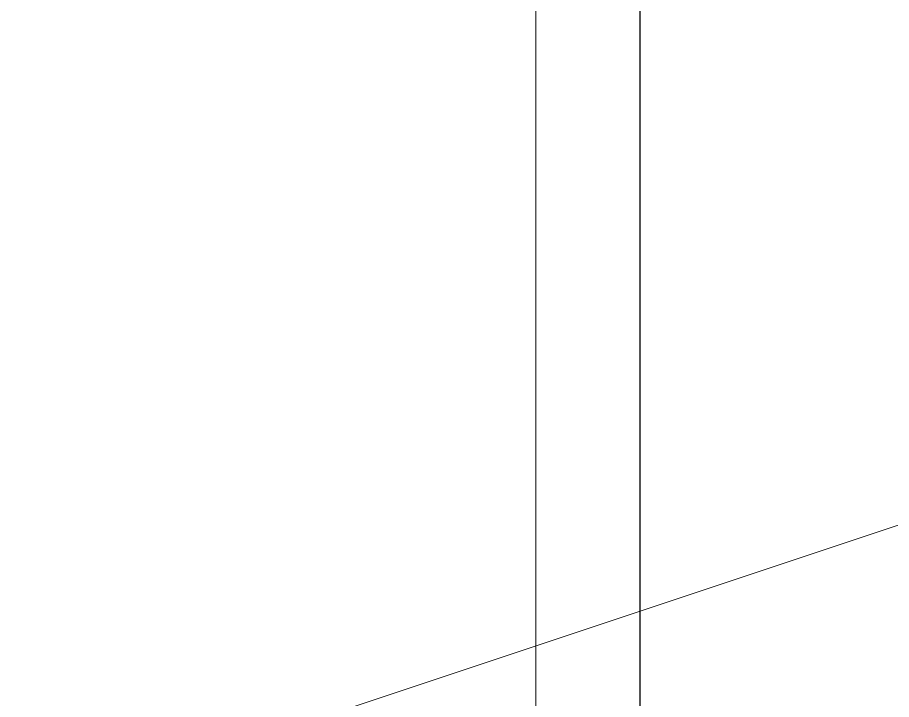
# Model space of a CAD drawing. Header units: inches. Extents: x -10205 to 13964, y -460 to 30702.
# Drawn here: x -2446.66 to -2441.41, y 10013.67 to 10017.76 of the extents above; entities that cross this region are included whole.
import ezdxf

# ---------------------------------------------------------------- set-up
doc = ezdxf.new("R2010")
doc.units = ezdxf.units.IN
doc.header["$MEASUREMENT"] = 0
for name, color, linetype, lineweight in [('A-WALL', 113, 'Continuous', 9), ('A-WALL-8', 113, 'Continuous', 25), ('A-WALL-PATT-5', 111, 'Continuous', 9)]:
    doc.layers.add(name, color=color, linetype=linetype, lineweight=lineweight)

msp = doc.modelspace()

# ---------------------------------------------------------------- hatches: boundary and pattern name
at = {"layer": 'A-WALL-PATT-5'}
h = msp.add_hatch(dxfattribs=at)
h.set_pattern_fill('FP_4', color=256, style=0, pattern_type=2)
h.set_pattern_definition([(216.87, (12.795, 31.987), (95.9612857, 63.9749714), [15.994, -143.942]), (206.565, (31.987, 22.391), (-31.986981, -31.986924), [35.763, -35.763]), (198.435, (31.987, 6.397), (-63.974746, -31.987128), [20.231, -80.922])])
h.paths.add_polyline_path([(-2138.9112, 10012.5894), (-2110.7237, 10012.5894), (-2110.7237, 10018.0894), (-2138.9112, 10018.0894), (-2138.9112, 10012.6894)], flags=0)
h.paths.add_polyline_path([(-2369.3112, 10012.5894), (-2319.5362, 10012.5894), (-2319.5362, 10018.0894), (-2369.3112, 10018.0894), (-2369.3112, 10012.6894)], flags=0)
h.paths.add_polyline_path([(-2847.3737, 10012.5894), (-2791.3362, 10012.5894), (-2791.3362, 10018.0894), (-2868.5112, 10018.0894), (-2868.5112, 10012.5894), (-2850.8737, 10012.5894)], flags=0)
h.paths.add_polyline_path([(-2628.9737, 10012.5894), (-2615.9237, 10012.5894), (-2615.9237, 10018.0894), (-2676.5112, 10018.0894), (-2676.5112, 10012.5894), (-2629.8292, 10012.5894)], flags=0)
h.paths.add_polyline_path([(-2214.9612, 10012.5894), (-2214.9612, 10018.0894), (-2281.5112, 10018.0894), (-2281.5112, 10012.5894), (-2274.9156, 10012.5894)], flags=0)
h.paths.add_polyline_path([(-2945.1237, 10012.5894), (-2906.5362, 10012.5894), (-2906.5362, 10018.0894), (-2936.3737, 10018.0894), (-2936.3737, 10017.7144), (-2964.3737, 10017.7144), (-2964.3737, 10018.0894), (-2978.3737, 10018.0894), (-2978.3737, 10012.5894), (-2964.3737, 10012.5894)], flags=0)
h.paths.add_polyline_path([(-2714.5362, 10012.5894), (-2714.5362, 10018.0894), (-2753.3112, 10018.0894), (-2753.3112, 10012.5894)], flags=0)
h.paths.add_polyline_path([(-2482.6232, 10012.5894), (-2407.3362, 10012.5894), (-2407.3362, 10018.0894), (-2575.9237, 10018.0894), (-2575.9237, 10012.5894), (-2560.5931, 10012.5894)], flags=0)
h.paths.add_polyline_path([(-3214.1112, 10012.5894), (-3213.7362, 10012.5894), (-3213.7362, 10018.0894), (-3214.1112, 10018.0894), (-3214.1112, 10013.5894)], flags=0)
h.paths.add_polyline_path([(-3098.5362, 10012.5894), (-3098.5362, 10018.0894), (-3175.7112, 10018.0894), (-3175.7112, 10012.5894), (-3105.7463, 10012.5894)], flags=0)
h.paths.add_polyline_path([(-3016.3987, 10012.5894), (-3016.3987, 10018.0894), (-3060.5112, 10018.0894), (-3060.5112, 10012.5894)], flags=0)
h.paths.add_polyline_path([(-3305.4237, 10012.5894), (-3252.1362, 10012.5894), (-3252.1362, 10018.0894), (-3310.4987, 10018.0894), (-3310.4987, 10012.5894)], flags=0)
h.paths.add_polyline_path([(-3353.4237, 10012.5894), (-3348.5237, 10012.5894), (-3348.5237, 10018.0894), (-3444.5112, 10018.0894), (-3444.5112, 10012.5894), (-3417.3078, 10012.5894)], flags=0)
h.paths.add_polyline_path([(-3751.5237, 10012.5894), (-3751.3362, 10012.5894), (-3751.3362, 10018.0894), (-3828.2237, 10018.0894), (-3828.2237, 10012.5894)], flags=0)
h.paths.add_polyline_path([(-3713.3112, 10012.5894), (-3712.9362, 10012.5894), (-3712.9362, 10018.0894), (-3713.3112, 10018.0894), (-3713.3112, 10013.5894)], flags=0)
h.paths.add_polyline_path([(-3674.9112, 10012.5894), (-3482.5362, 10012.5894), (-3482.5362, 10018.0894), (-3607.1971, 10018.0894), (-3607.1971, 10017.6421), (-3635.1971, 10017.6421), (-3635.1971, 10018.0894), (-3674.9112, 10018.0894)], flags=0)

# ---------------------------------------------------------------- linework, layer by layer
at = {"layer": 'A-WALL'}
msp.add_line((-2443.5487, 10247.7144), (-2443.5487, 10010.7144), dxfattribs=at)
at = {"layer": 'A-WALL-8'}
msp.add_line((-2442.9237, 10010.0894), (-2442.9237, 10067.3644), dxfattribs=at)

doc.saveas('drawing.dxf')
